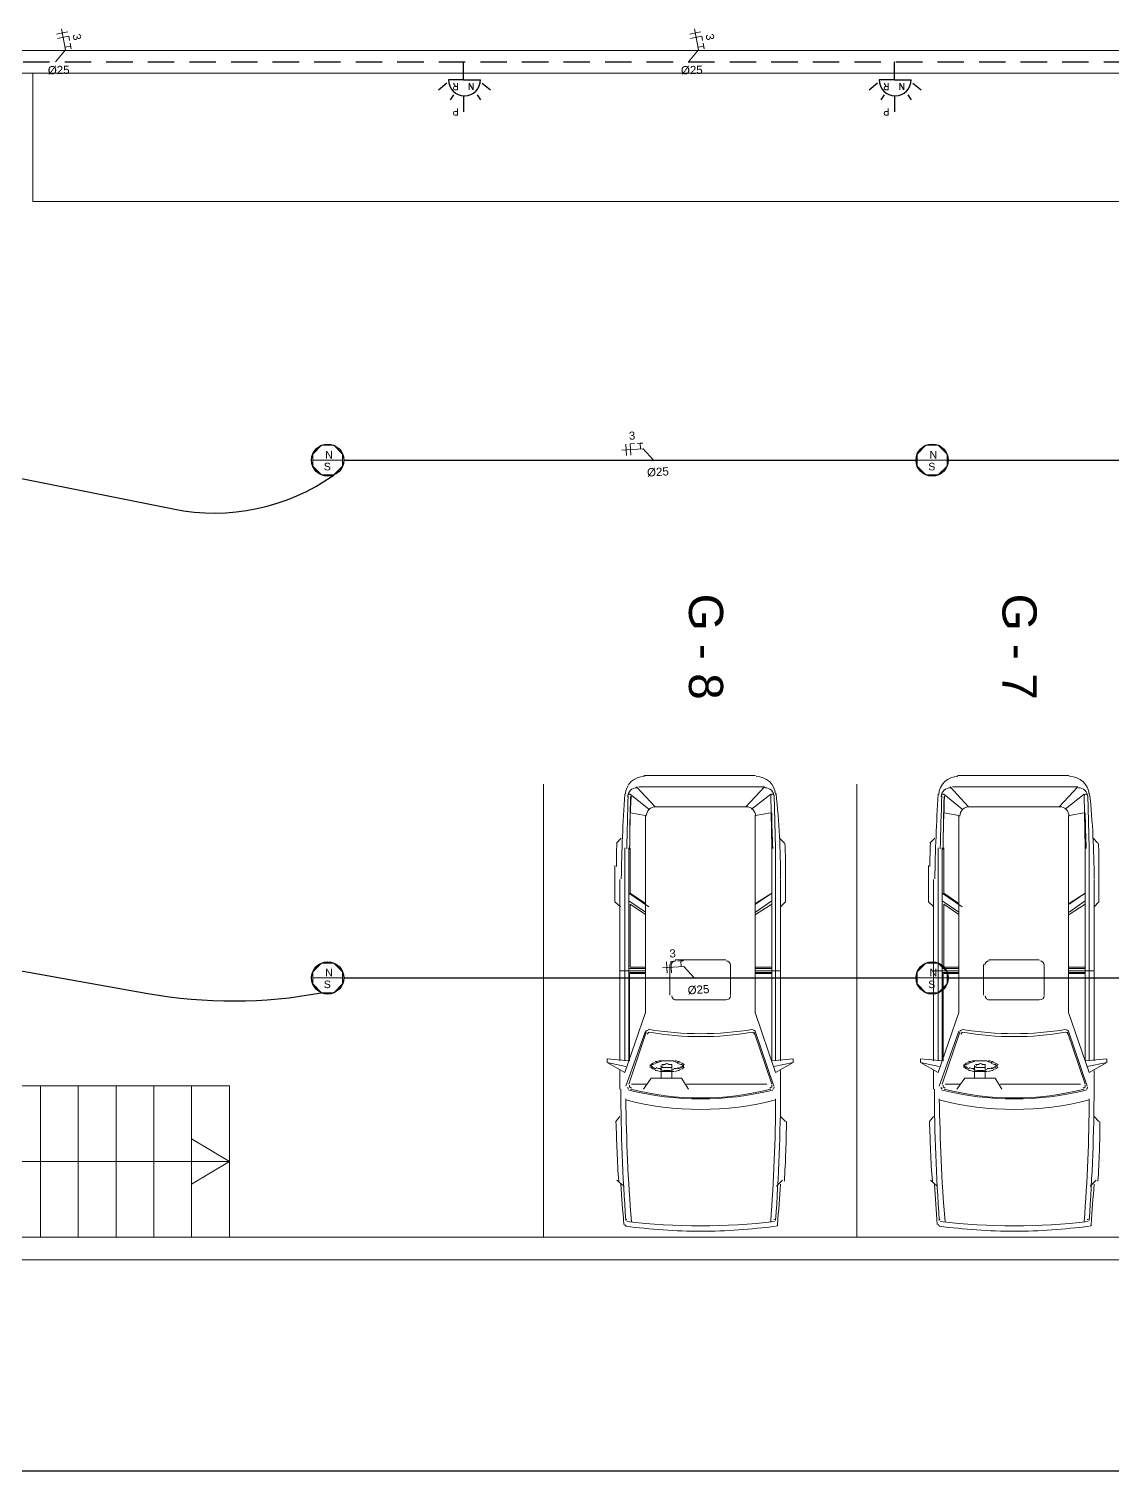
# Model space of a CAD drawing. Header units: millimetres. Extents: x 50 to 186, y -32 to 33.
# Drawn here: x 60.44 to 67.61, y -1.57 to 7.97 of the extents above; entities that cross this region are included whole.
import ezdxf

# ---------------------------------------------------------------- set-up
doc = ezdxf.new("R2010")
doc.units = ezdxf.units.MM
doc.linetypes.add('HIDDEN', pattern=[0.375, 0.25, -0.125])
doc.layers.get('0').update_dxf_attribs({"lineweight": 30})
for name, color, linetype in [('1 - Circuitos', 7, 'Continuous'), ('5 - Identificadores', 7, 'Continuous'), ('7 - Eletroduto', 6, 'Continuous'), ('8 - Pontos de luz', 5, 'Continuous'), ('Estacionamento', 30, 'Continuous')]:
    doc.layers.add(name, color=color, linetype=linetype)
for name, color, linetype, lineweight in [('11 - Quadro de cargas', 7, 'Continuous', 30), ('4 - Edificação', 7, 'Continuous', 20), ('6 - Legenda', 70, 'Continuous', 25)]:
    doc.layers.add(name, color=color, linetype=linetype, lineweight=lineweight)
doc.styles.add('Arial0', font='arial.ttf', dxfattribs={"height": 3.14658})
doc.styles.add('ROMANS', font='ROMANS.SHX')
doc.styles.get("Standard").update_dxf_attribs({"font": 'arial.ttf'})

# ---------------------------------------------------------------- blocks, each defined once
blk = doc.blocks.new('Sensor')
at = {"color": 5, "linetype": 'Continuous', "lineweight": 15, "true_color": 0x000005}
blk.add_lwpolyline([(63.6396, -14.1566), (63.5583, -14.1566), (63.5009, -14.215), (63.5009, -14.2947), (63.5583, -14.3531), (63.6396, -14.3531), (63.698, -14.2947), (63.698, -14.215)], close=True, dxfattribs=at)
blk.add_lwpolyline([(63.698, -14.2551), (63.5009, -14.2551), (63.5009, -14.2551)], dxfattribs=at)
at = {"layer": '8 - Pontos de luz'}
blk.add_circle((63.5995, -14.2551), 0.1064, dxfattribs=at)
at = {"layer": '5 - Identificadores'}
for tag, p in [('N', (63.5826, -14.2443)), ('S', (63.5739, -14.3226))]:
    blk.add_attdef(tag, p, '', height=0.05, dxfattribs=at)

msp = doc.modelspace()

# ---------------------------------------------------------------- linework, layer by layer
at = {"layer": '1 - Circuitos', "color": 5, "linetype": 'Continuous', "lineweight": 15, "true_color": 0x000005}
for points in [[(60.6203, 7.7494), (60.6857, 7.8278), (60.6585, 7.9667)], [(64.8096, 7.7494), (64.8751, 7.8278), (64.8479, 7.9667)], [(64.5781, 5.1137), (64.5091, 5.189), (64.3678, 5.1804)], [(64.8466, 1.6887), (64.7776, 1.764), (64.6363, 1.7554)]]:
    msp.add_lwpolyline(points, dxfattribs=at)
at = {"layer": '1 - Circuitos', "color": 7, "linetype": 'Continuous', "lineweight": 15, "true_color": 0x000007}
for points in [[(60.6273, 7.9316), (60.7015, 7.9461), (60.7015, 7.9461)], [(64.8166, 7.9316), (64.8908, 7.9461), (64.8908, 7.9461)], [(60.7123, 7.8906), (60.707, 7.9178), (60.6328, 7.9033)], [(60.7161, 7.8715), (60.7232, 7.8352), (60.7198, 7.8528), (60.6823, 7.8455)], [(64.9017, 7.8906), (64.8964, 7.9178), (64.8222, 7.9033)], [(64.9055, 7.8715), (64.9126, 7.8352), (64.9091, 7.8528), (64.8717, 7.8455)], [(64.3985, 5.1448), (64.3939, 5.2203), (64.3939, 5.2203)], [(64.4503, 5.2237), (64.4227, 5.222), (64.4273, 5.1465)], [(64.4698, 5.2248), (64.5068, 5.2271), (64.4888, 5.226), (64.4911, 5.1879)], [(64.667, 1.7198), (64.6624, 1.7953), (64.6624, 1.7953)], [(64.7189, 1.7987), (64.6912, 1.797), (64.6958, 1.7215)], [(64.7383, 1.7998), (64.7753, 1.8021), (64.7573, 1.801), (64.7596, 1.7629)]]:
    msp.add_lwpolyline(points, dxfattribs=at)
at = {"layer": '11 - Quadro de cargas'}
msp.add_line((101.7969, -1.5738), (49.6682, -1.5738), dxfattribs=at)
at = {"layer": '4 - Edificação'}
for p, q in [((55.6708, 7.6744), (60.4708, 7.6744)), ((60.4708, 6.8244), (60.4708, 7.6744)), ((60.4708, 6.8244), (80.4208, 6.8244)), ((61.7708, 0.9744), (55.0208, 0.9744)), ((60.5208, 0.9744), (60.5208, -0.0256)), ((60.7708, 0.9744), (60.7708, -0.0256)), ((61.0208, 0.9744), (61.0208, -0.0256)), ((61.2708, 0.9744), (61.2708, -0.0256)), ((61.5208, 0.9744), (61.5208, -0.0256)), ((61.7708, -0.0256), (61.7708, 0.9744)), ((61.7708, 0.4744), (61.5208, 0.6244)), ((61.7708, 0.4744), (55.0208, 0.4744)), ((61.7708, 0.4744), (61.5208, 0.3244)), ((55.0208, -0.0256), (80.4208, -0.0256)), ((55.6708, -0.1756), (80.4208, -0.1756))]:
    msp.add_line(p, q, dxfattribs=at)
at = {"layer": '4 - Edificação', "color": 252}
msp.add_line((80.4208, 7.6744), (60.4708, 7.6744), dxfattribs=at)
msp.add_lwpolyline([(53.5708, -0.1756), (80.5708, -0.1756), (80.5708, 7.8244), (53.5708, 7.8244)], close=True, dxfattribs=at)
at = {"layer": '6 - Legenda', "color": 0}
for p, q in [((63.3208, 7.6298), (63.3208, 7.6744)), ((66.1708, 7.6298), (66.1708, 7.6744)), ((63.2095, 7.6076), (63.1547, 7.5619)), ((63.3208, 7.6298), (63.2206, 7.6298)), ((63.3208, 7.6298), (63.4322, 7.6298)), ((63.4433, 7.6076), (63.499, 7.563)), ((66.0595, 7.6076), (66.0047, 7.5619)), ((66.1708, 7.6298), (66.0706, 7.6298)), ((66.1708, 7.6298), (66.2822, 7.6298)), ((66.2933, 7.6076), (66.349, 7.563)), ((63.254, 7.5296), (63.2317, 7.4962)), ((63.3208, 7.5185), (63.3208, 7.4182)), ((63.4099, 7.5296), (63.4322, 7.4962)), ((66.104, 7.5296), (66.0817, 7.4962)), ((66.1708, 7.5185), (66.1708, 7.4182)), ((66.2599, 7.5296), (66.2822, 7.4962))]:
    msp.add_line(p, q, dxfattribs=at)
for centre in [(63.3264, 7.6298), (66.1764, 7.6298)]:
    msp.add_arc(centre, 0.1058, 180, 0, dxfattribs=at)
at = {"layer": '7 - Eletroduto', "linetype": 'HIDDEN', "ltscale": 0.7}
for p, q in [((58.2062, 7.7494), (77.5708, 7.7494)), ((63.3208, 7.6744), (63.3208, 7.7494)), ((66.1708, 7.6744), (66.1708, 7.7494))]:
    msp.add_line(p, q, dxfattribs=at)
at = {"layer": '7 - Eletroduto'}
for points in [[(58.4209, 5.3872), (61.3978, 4.7906, 0.205791), (62.461, 5.0151, -1.813396)], [(58.5273, 2.0687), (61.2298, 1.5864, 0.090406), (62.3797, 1.5906, -1.615762)]]:
    msp.add_lwpolyline(points, format="xyb", dxfattribs=at)
for points in [[(62.5273, 5.1137), (66.3145, 5.1137)], [(66.5273, 5.1137), (70.3145, 5.1137)], [(62.5273, 1.6887), (66.3145, 1.6887)], [(66.5273, 1.6887), (70.3145, 1.6887)]]:
    msp.add_lwpolyline(points, dxfattribs=at)
at = {"layer": 'Estacionamento', "linetype": 'Continuous', "lineweight": 9}
for points in [[(65.9234, -0.0256), (63.8487, -0.0256), (63.8487, 2.9698)], [(67.9982, -0.0256), (65.9234, -0.0256), (65.9234, 2.9698)], [(64.523, 1.4591), (64.523, 2.7623), (64.523, 2.7623)], [(65.2491, 1.4591), (65.2491, 2.7623), (65.2491, 2.7623)], [(66.5977, 1.4591), (66.5977, 2.7623), (66.5977, 2.7623)], [(67.3239, 1.4591), (67.3239, 2.7623), (67.3239, 2.7623)], [(64.3868, 1.1414), (64.3868, 2.5484), (64.3868, 2.5484)], [(64.4127, 1.1414), (64.4127, 2.5484), (64.4127, 2.5484)], [(65.3593, 1.1414), (65.3593, 2.5484), (65.3593, 2.5484)], [(65.3853, 1.1414), (65.3853, 2.5484), (65.3853, 2.5484)], [(66.4616, 1.1414), (66.4616, 2.5484), (66.4616, 2.5484)], [(66.4875, 1.1414), (66.4875, 2.5484), (66.4875, 2.5484)], [(67.4341, 1.1414), (67.4341, 2.5484), (67.4341, 2.5484)], [(67.46, 1.1414), (67.46, 2.5484), (67.46, 2.5484)], [(64.3544, 1.1414), (64.3544, 2.3409), (64.3544, 2.3409)], [(65.4177, 1.1414), (65.4177, 2.3409), (65.4177, 2.3409)], [(66.4291, 1.1414), (66.4291, 2.3409), (66.4291, 2.3409)], [(67.4925, 1.1414), (67.4925, 2.3409), (67.4925, 2.3409)], [(64.4127, 1.1414), (64.4127, 2.1983), (64.4127, 2.1983)], [(66.4875, 1.1414), (66.4875, 2.1983), (66.4875, 2.1983)], [(64.4192, 1.1414), (64.4192, 1.7185), (64.4192, 1.7185)], [(64.685, 1.5758), (64.685, 1.7768), (64.685, 1.7768)], [(65.087, 1.5758), (65.087, 1.7768), (65.087, 1.7768)], [(65.3593, 1.1414), (65.3593, 1.7185), (65.3593, 1.7185)], [(66.494, 1.1414), (66.494, 1.7185), (66.494, 1.7185)], [(66.7598, 1.5758), (66.7598, 1.7768), (66.7598, 1.7768)], [(67.1618, 1.5758), (67.1618, 1.7768), (67.1618, 1.7768)], [(67.4341, 1.1414), (67.4341, 1.7185), (67.4341, 1.7185)], [(64.7175, 1.5434), (64.886, 1.5434), (64.886, 1.5434)], [(65.0546, 1.5434), (64.886, 1.5434), (64.886, 1.5434)], [(66.7922, 1.5434), (66.9608, 1.5434), (66.9608, 1.5434)], [(67.1294, 1.5434), (66.9608, 1.5434), (66.9608, 1.5434)], [(64.3868, 1.0636), (64.523, 1.4591), (64.523, 1.4591)], [(65.3853, 1.0636), (65.2491, 1.4591), (65.2491, 1.4591)], [(66.4616, 1.0636), (66.5977, 1.4591), (66.5977, 1.4591)], [(67.46, 1.0636), (67.3239, 1.4591), (67.3239, 1.4591)], [(64.3933, 0.9729), (64.523, 1.3359), (64.523, 1.3359)], [(65.3723, 0.9729), (65.2491, 1.3359), (65.2491, 1.3359)], [(66.468, 0.9729), (66.5977, 1.3359), (66.5977, 1.3359)], [(67.4471, 0.9729), (67.3239, 1.3359), (67.3239, 1.3359)], [(64.4127, 0.9858), (64.5294, 1.3295), (64.5294, 1.3295)], [(65.3593, 0.9858), (65.2426, 1.3295), (65.2426, 1.3295)], [(66.4875, 0.9858), (66.6042, 1.3295), (66.6042, 1.3295)], [(67.4341, 0.9858), (67.3174, 1.3295), (67.3174, 1.3295)], [(64.2701, 1.1285), (64.2701, 1.1544), (64.4192, 1.1414)], [(65.502, 1.1285), (65.502, 1.1544), (65.3593, 1.1414)], [(66.3449, 1.1285), (66.3449, 1.1544), (66.494, 1.1414)], [(67.5767, 1.1285), (67.5767, 1.1544), (67.4341, 1.1414)], [(64.3868, 1.0636), (64.2701, 1.1285), (64.3933, 1.1025)], [(64.3544, 0.9534), (64.3544, 1.0766), (64.3544, 1.0766)], [(64.6267, 1.0831), (64.6267, 1.109), (64.6267, 1.109)], [(64.6267, 1.0247), (64.6267, 1.0766), (64.6267, 1.0766)], [(64.6397, 1.109), (64.6397, 1.1155), (64.6397, 1.1155)], [(64.698, 1.109), (64.698, 1.1155), (64.698, 1.1155)], [(64.698, 1.0831), (64.698, 1.109), (64.698, 1.109)], [(64.698, 1.0247), (64.698, 1.0766), (64.698, 1.0766)], [(65.3853, 1.0636), (65.502, 1.1285), (65.3723, 1.1025)], [(65.4177, 0.9534), (65.4177, 1.0766), (65.4177, 1.0766)], [(66.4616, 1.0636), (66.3449, 1.1285), (66.468, 1.1025)], [(66.4291, 0.9534), (66.4291, 1.0766), (66.4291, 1.0766)], [(66.7015, 1.0831), (66.7015, 1.109), (66.7015, 1.109)], [(66.7015, 1.0247), (66.7015, 1.0766), (66.7015, 1.0766)], [(66.7144, 1.109), (66.7144, 1.1155), (66.7144, 1.1155)], [(66.7728, 1.109), (66.7728, 1.1155), (66.7728, 1.1155)], [(66.7728, 1.0831), (66.7728, 1.109), (66.7728, 1.109)], [(66.7728, 1.0247), (66.7728, 1.0766), (66.7728, 1.0766)], [(67.46, 1.0636), (67.5767, 1.1285), (67.4471, 1.1025)], [(67.4925, 0.9534), (67.4925, 1.0766), (67.4925, 1.0766)], [(64.4322, 0.9858), (64.5359, 0.9858), (64.5359, 0.9858)], [(64.51, 0.9534), (64.5619, 1.0247), (64.6591, 1.0247)], [(64.8082, 0.9534), (64.7628, 1.0247), (64.6591, 1.0247)], [(64.7953, 0.9858), (65.3269, 0.9858), (65.3269, 0.9858)], [(66.5069, 0.9858), (66.6107, 0.9858), (66.6107, 0.9858)], [(66.5848, 0.9534), (66.6366, 1.0247), (66.7339, 1.0247)], [(66.883, 0.9534), (66.8376, 1.0247), (66.7339, 1.0247)], [(66.87, 0.9858), (67.4017, 0.9858), (67.4017, 0.9858)], [(64.3544, 0.7719), (64.3284, 0.7395), (64.3284, 0.7395)], [(65.4501, 0.7395), (65.4177, 0.7719), (65.4177, 0.7719)], [(66.4291, 0.7719), (66.4032, 0.7395), (66.4032, 0.7395)], [(67.5249, 0.7395), (67.4925, 0.7719), (67.4925, 0.7719)], [(64.3803, 0.3115), (64.3349, 0.3504), (64.3349, 0.3504)], [(65.4307, 0.3504), (65.3918, 0.3115), (65.3918, 0.3115)], [(66.4551, 0.3115), (66.4097, 0.3504), (66.4097, 0.3504)], [(67.5054, 0.3504), (67.4665, 0.3115), (67.4665, 0.3115)], [(64.3933, 0.0911), (64.3998, 0.0911), (64.3998, 0.0911)], [(65.3723, 0.0911), (65.3788, 0.0911), (65.3788, 0.0911)], [(66.468, 0.0911), (66.4745, 0.0911), (66.4745, 0.0911)], [(67.4471, 0.0911), (67.4536, 0.0911), (67.4536, 0.0911)]]:
    msp.add_lwpolyline(points, dxfattribs=at)
at = {"layer": 'Estacionamento', "linetype": 'Continuous', "lineweight": 20}
for points in [[(65.2524, 3.0282), (64.5132, 3.0282), (64.5132, 3.0282)], [(67.3271, 3.0282), (66.588, 3.0282), (66.588, 3.0282)], [(64.5456, 2.8045), (64.4225, 2.905), (64.4225, 2.905)], [(64.5878, 2.8207), (64.4646, 2.9536), (64.4646, 2.9536)], [(65.3107, 2.9536), (64.4808, 2.9536), (64.4808, 2.9536)], [(65.1875, 2.8207), (65.3107, 2.9536), (65.3107, 2.9536)], [(65.2264, 2.8045), (65.3529, 2.905), (65.3529, 2.905)], [(65.3593, 2.5484), (65.3529, 2.8953), (65.3529, 2.8953)], [(65.3853, 2.5484), (65.3756, 2.8953), (65.3756, 2.8953)], [(66.6204, 2.8045), (66.4972, 2.905), (66.4972, 2.905)], [(66.6626, 2.8207), (66.5394, 2.9536), (66.5394, 2.9536)], [(67.3855, 2.9536), (66.5556, 2.9536), (66.5556, 2.9536)], [(67.2623, 2.8207), (67.3855, 2.9536), (67.3855, 2.9536)], [(67.3012, 2.8045), (67.4276, 2.905), (67.4276, 2.905)], [(67.4341, 2.5484), (67.4276, 2.8953), (67.4276, 2.8953)], [(67.46, 2.5484), (67.4503, 2.8953), (67.4503, 2.8953)], [(64.523, 2.7623), (64.4225, 2.7818), (64.4225, 2.7818)], [(65.1875, 2.8207), (64.5878, 2.8207), (64.5878, 2.8207)], [(65.2524, 2.7623), (65.3529, 2.7818), (65.3529, 2.7818)], [(66.5977, 2.7623), (66.4972, 2.7818), (66.4972, 2.7818)], [(67.2623, 2.8207), (66.6626, 2.8207), (66.6626, 2.8207)], [(67.3271, 2.7623), (67.4276, 2.7818), (67.4276, 2.7818)], [(64.3641, 2.6132), (64.3317, 2.5808), (64.3317, 2.5808)], [(65.4436, 2.5808), (65.4112, 2.6132), (65.4112, 2.6132)], [(66.4389, 2.6132), (66.4065, 2.5808), (66.4065, 2.5808)], [(67.5184, 2.5808), (67.486, 2.6132), (67.486, 2.6132)], [(64.4225, 2.2501), (64.4225, 2.5484), (64.4225, 2.5484)], [(65.3593, 2.2501), (65.3593, 2.5484), (65.3593, 2.5484)], [(66.4972, 2.2501), (66.4972, 2.5484), (66.4972, 2.5484)], [(67.4341, 2.2501), (67.4341, 2.5484), (67.4341, 2.5484)], [(64.3576, 2.1594), (64.322, 2.1918), (64.322, 2.4317)], [(65.4501, 2.4317), (65.4501, 2.1918), (65.4177, 2.1594)], [(66.4324, 2.1594), (66.3967, 2.1918), (66.3967, 2.4317)], [(67.5249, 2.4317), (67.5249, 2.1918), (67.4925, 2.1594)], [(64.5456, 2.1594), (64.4127, 2.2501), (64.4127, 2.2501)], [(64.523, 2.1237), (64.4127, 2.1983), (64.4127, 2.1983)], [(64.523, 2.1821), (64.4225, 2.2501), (64.4225, 2.2501)], [(65.2524, 2.1821), (65.3593, 2.2501), (65.3593, 2.2501)], [(65.2524, 2.1756), (65.3593, 2.2501), (65.3593, 2.2501)], [(65.2524, 2.1237), (65.3593, 2.1983), (65.3593, 2.1983)], [(66.6204, 2.1594), (66.4875, 2.2501), (66.4875, 2.2501)], [(66.5977, 2.1237), (66.4875, 2.1983), (66.4875, 2.1983)], [(66.5977, 2.1821), (66.4972, 2.2501), (66.4972, 2.2501)], [(67.3271, 2.1821), (67.4341, 2.2501), (67.4341, 2.2501)], [(67.3271, 2.1756), (67.4341, 2.2501), (67.4341, 2.2501)], [(67.3271, 2.1237), (67.4341, 2.1983), (67.4341, 2.1983)], [(64.523, 2.1075), (64.4225, 2.1756), (64.4225, 2.1756)], [(64.4225, 1.7606), (64.4225, 2.1756), (64.4225, 2.1756)], [(65.2524, 2.1075), (65.3593, 2.1756), (65.3593, 2.1756)], [(65.3593, 1.7606), (65.3593, 2.1756), (65.3593, 2.1756)], [(66.5977, 2.1075), (66.4972, 2.1756), (66.4972, 2.1756)], [(66.4972, 1.7606), (66.4972, 2.1756), (66.4972, 2.1756)], [(67.3271, 2.1075), (67.4341, 2.1756), (67.4341, 2.1756)], [(67.4341, 1.7606), (67.4341, 2.1756), (67.4341, 2.1756)], [(64.523, 1.7347), (64.3576, 1.7347), (64.3576, 1.7347)], [(64.523, 1.7509), (64.4127, 1.7509), (64.4127, 1.7509)], [(64.523, 1.725), (64.4127, 1.725), (64.4127, 1.725)], [(64.523, 1.7606), (64.4225, 1.7606), (64.4225, 1.7606)], [(64.523, 1.7185), (64.4225, 1.7185), (64.4225, 1.7185)], [(64.7207, 1.8093), (64.886, 1.8093), (64.886, 1.8093)], [(65.0546, 1.8093), (64.886, 1.8093), (64.886, 1.8093)], [(65.2524, 1.7606), (65.3593, 1.7606), (65.3593, 1.7606)], [(65.2524, 1.7509), (65.3593, 1.7509), (65.3593, 1.7509)], [(65.2524, 1.7347), (65.4177, 1.7347), (65.4177, 1.7347)], [(65.2524, 1.725), (65.3593, 1.725), (65.3593, 1.725)], [(65.2524, 1.7185), (65.3593, 1.7185), (65.3593, 1.7185)], [(66.5977, 1.7347), (66.4324, 1.7347), (66.4324, 1.7347)], [(66.5977, 1.7509), (66.4875, 1.7509), (66.4875, 1.7509)], [(66.5977, 1.725), (66.4875, 1.725), (66.4875, 1.725)], [(66.5977, 1.7606), (66.4972, 1.7606), (66.4972, 1.7606)], [(66.5977, 1.7185), (66.4972, 1.7185), (66.4972, 1.7185)], [(66.7955, 1.8093), (66.9608, 1.8093), (66.9608, 1.8093)], [(67.1294, 1.8093), (66.9608, 1.8093), (66.9608, 1.8093)], [(67.3271, 1.7606), (67.4341, 1.7606), (67.4341, 1.7606)], [(67.3271, 1.7509), (67.4341, 1.7509), (67.4341, 1.7509)], [(67.3271, 1.7347), (67.4925, 1.7347), (67.4925, 1.7347)], [(67.3271, 1.725), (67.4341, 1.725), (67.4341, 1.725)], [(67.3271, 1.7185), (67.4341, 1.7185), (67.4341, 1.7185)]]:
    msp.add_lwpolyline(points, dxfattribs=at)
for points in [[(64.5165, 3.0217), (64.4516, 3.0217), (64.3933, 2.9698), (64.39, 2.9017)], [(65.3853, 2.905), (65.3788, 2.9698), (65.3237, 3.0217), (65.2556, 3.0217)], [(66.5912, 3.0217), (66.5264, 3.0217), (66.468, 2.9698), (66.4648, 2.9017)], [(67.46, 2.905), (67.4536, 2.9698), (67.3984, 3.0217), (67.3304, 3.0217)], [(64.3868, 2.905), (64.3738, 2.717), (64.3673, 2.5289), (64.3641, 2.3442)], [(64.4095, 2.892), (64.4062, 2.7753), (64.403, 2.6586), (64.3998, 2.5419)], [(64.4678, 2.9471), (64.4354, 2.9471), (64.4062, 2.9212), (64.4062, 2.8855)], [(64.4289, 2.892), (64.4225, 2.7753), (64.4192, 2.6586), (64.4192, 2.5387)], [(64.4257, 2.8888), (64.4225, 2.7753), (64.4192, 2.6618), (64.4192, 2.5451)], [(65.3756, 2.8855), (65.3756, 2.9212), (65.3464, 2.9471), (65.314, 2.9471)], [(65.4177, 2.3442), (65.4177, 2.5322), (65.408, 2.7202), (65.3885, 2.9082)], [(66.4616, 2.905), (66.4486, 2.717), (66.4421, 2.5289), (66.4389, 2.3442)], [(66.4843, 2.892), (66.481, 2.7753), (66.4778, 2.6586), (66.4745, 2.5419)], [(66.5426, 2.9471), (66.5102, 2.9471), (66.481, 2.9212), (66.481, 2.8855)], [(66.5037, 2.892), (66.4972, 2.7753), (66.494, 2.6586), (66.494, 2.5387)], [(66.5005, 2.8888), (66.4972, 2.7753), (66.494, 2.6618), (66.494, 2.5451)], [(67.4503, 2.8855), (67.4503, 2.9212), (67.4211, 2.9471), (67.3887, 2.9471)], [(67.4925, 2.3442), (67.4925, 2.5322), (67.4827, 2.7202), (67.4633, 2.9082)], [(64.591, 2.8207), (64.5586, 2.8207), (64.5294, 2.7948), (64.5294, 2.7591)], [(64.591, 2.8207), (64.5586, 2.8207), (64.5294, 2.7948), (64.5294, 2.7591)], [(65.2524, 2.7591), (65.2524, 2.7948), (65.2232, 2.8207), (65.1908, 2.8207)], [(65.3658, 2.5451), (65.3626, 2.6229), (65.3593, 2.7008), (65.3593, 2.7818)], [(66.6658, 2.8207), (66.6334, 2.8207), (66.6042, 2.7948), (66.6042, 2.7591)], [(66.6658, 2.8207), (66.6334, 2.8207), (66.6042, 2.7948), (66.6042, 2.7591)], [(67.3271, 2.7591), (67.3271, 2.7948), (67.298, 2.8207), (67.2655, 2.8207)], [(67.4406, 2.5451), (67.4373, 2.6229), (67.4341, 2.7008), (67.4341, 2.7818)], [(64.3349, 2.5776), (64.3317, 2.5289), (64.3317, 2.4771), (64.3317, 2.4252)], [(65.4501, 2.4252), (65.4501, 2.4771), (65.4501, 2.5289), (65.4469, 2.5776)], [(66.4097, 2.5776), (66.4065, 2.5289), (66.4065, 2.4771), (66.4065, 2.4252)], [(67.5249, 2.4252), (67.5249, 2.4771), (67.5249, 2.5289), (67.5216, 2.5776)], [(64.7239, 1.8028), (64.7077, 1.8028), (64.6948, 1.7866), (64.6948, 1.7736)], [(65.087, 1.7736), (65.087, 1.7866), (65.0741, 1.8028), (65.0579, 1.8028)], [(66.7987, 1.8028), (66.7825, 1.8028), (66.7695, 1.7866), (66.7695, 1.7736)], [(67.1618, 1.7736), (67.1618, 1.7866), (67.1488, 1.8028), (67.1326, 1.8028)]]:
    msp.add_open_spline(points, degree=3, dxfattribs=at)
for points in [[(64.4289, 2.8985), (64.4257, 2.905), (64.4192, 2.905), (64.416, 2.905), (64.416, 2.905), (64.4095, 2.9017), (64.4062, 2.8985), (64.4062, 2.892)], [(65.3756, 2.892), (65.3756, 2.8985), (65.3723, 2.9017), (65.3658, 2.905), (65.3658, 2.905), (65.3626, 2.905), (65.3561, 2.905), (65.3529, 2.8985)], [(66.5037, 2.8985), (66.5005, 2.905), (66.494, 2.905), (66.4907, 2.905), (66.4907, 2.905), (66.4843, 2.9017), (66.481, 2.8985), (66.481, 2.892)], [(67.4503, 2.892), (67.4503, 2.8985), (67.4471, 2.9017), (67.4406, 2.905), (67.4406, 2.905), (67.4373, 2.905), (67.4309, 2.905), (67.4276, 2.8985)]]:
    msp.add_open_spline(points, degree=3, knots=[0, 0, 0, 0, 0.125, 0.125, 0.125, 0.125001, 1, 1, 1, 1], dxfattribs=at)
at = {"layer": 'Estacionamento', "linetype": 'Continuous', "lineweight": 9}
for points in [[(64.698, 1.5694), (64.698, 1.5564), (64.711, 1.5434), (64.7239, 1.5434)], [(65.0546, 1.5434), (65.0741, 1.5434), (65.087, 1.5564), (65.087, 1.5694)], [(66.7728, 1.5694), (66.7728, 1.5564), (66.7857, 1.5434), (66.7987, 1.5434)], [(67.1294, 1.5434), (67.1488, 1.5434), (67.1618, 1.5564), (67.1618, 1.5694)], [(64.5424, 1.3424), (64.5359, 1.3424), (64.5294, 1.3424), (64.5294, 1.3359)], [(64.5424, 1.3489), (64.7693, 1.31), (65.0092, 1.31), (65.2362, 1.3489)], [(65.2491, 1.3359), (65.2491, 1.3424), (65.2426, 1.3424), (65.2362, 1.3424)], [(66.6172, 1.3424), (66.6107, 1.3424), (66.6042, 1.3424), (66.6042, 1.3359)], [(66.6172, 1.3489), (66.8441, 1.31), (67.084, 1.31), (67.3109, 1.3489)], [(67.3239, 1.3359), (67.3239, 1.3424), (67.3174, 1.3424), (67.3109, 1.3424)], [(64.5489, 1.3295), (64.5424, 1.3295), (64.5424, 1.323), (64.5359, 1.3165)], [(64.5489, 1.3295), (64.7758, 1.2906), (65.0027, 1.2906), (65.2297, 1.3295)], [(65.2426, 1.3165), (65.2426, 1.323), (65.2362, 1.3295), (65.2297, 1.3295)], [(66.6237, 1.3295), (66.6172, 1.3295), (66.6172, 1.323), (66.6107, 1.3165)], [(66.6237, 1.3295), (66.8506, 1.2906), (67.0775, 1.2906), (67.3044, 1.3295)], [(67.3174, 1.3165), (67.3174, 1.323), (67.3109, 1.3295), (67.3044, 1.3295)], [(64.5554, 1.1155), (64.5554, 1.1155), (64.5554, 1.109), (64.5554, 1.109)], [(64.5554, 1.109), (64.5554, 1.1025), (64.5554, 1.1025), (64.5554, 1.0961)], [(64.5878, 1.1285), (64.5748, 1.1285), (64.5683, 1.122), (64.5619, 1.1155)], [(64.5683, 1.1155), (64.5619, 1.1155), (64.5619, 1.109), (64.5619, 1.109)], [(64.5619, 1.109), (64.5619, 1.1025), (64.5619, 1.0961), (64.5683, 1.0961)], [(64.5619, 1.0961), (64.5683, 1.0896), (64.5748, 1.0831), (64.5878, 1.0831)], [(64.5943, 1.122), (64.5813, 1.122), (64.5748, 1.1155), (64.5683, 1.1155)], [(64.5683, 1.1025), (64.5748, 1.0961), (64.5813, 1.0896), (64.5943, 1.0896)], [(64.6202, 1.1414), (64.6137, 1.1414), (64.6008, 1.135), (64.5878, 1.135)], [(64.5878, 1.0766), (64.6008, 1.0766), (64.6137, 1.0701), (64.6202, 1.0701)], [(64.6267, 1.135), (64.6137, 1.135), (64.6072, 1.1285), (64.5943, 1.1285)], [(64.5943, 1.0961), (64.6072, 1.0896), (64.6137, 1.0896), (64.6267, 1.0896)], [(64.6656, 1.1414), (64.6526, 1.1414), (64.6332, 1.1414), (64.6202, 1.1414)], [(64.6656, 1.1414), (64.6526, 1.1414), (64.6397, 1.1414), (64.6202, 1.1414)], [(64.6202, 1.0831), (64.6397, 1.0766), (64.6526, 1.0766), (64.6656, 1.0766)], [(64.6202, 1.0701), (64.6332, 1.0701), (64.6526, 1.0701), (64.6656, 1.0701)], [(64.6397, 1.1155), (64.6397, 1.1155), (64.6332, 1.1155), (64.6332, 1.1155)], [(64.6332, 1.1025), (64.6332, 1.0961), (64.6397, 1.0961), (64.6397, 1.0961)], [(64.6526, 1.1155), (64.6461, 1.1155), (64.6461, 1.1155), (64.6397, 1.1155)], [(64.6397, 1.0961), (64.6461, 1.0961), (64.6461, 1.0961), (64.6526, 1.0961)], [(64.6656, 1.122), (64.6591, 1.122), (64.6591, 1.122), (64.6526, 1.1155)], [(64.6526, 1.0961), (64.6591, 1.0961), (64.6591, 1.0961), (64.6656, 1.0961)], [(64.711, 1.1414), (64.698, 1.1414), (64.6786, 1.1414), (64.6656, 1.1414)], [(64.711, 1.1414), (64.6915, 1.1414), (64.6786, 1.1414), (64.6656, 1.1414)], [(64.6786, 1.1155), (64.6721, 1.122), (64.6721, 1.122), (64.6656, 1.122)], [(64.6656, 1.0961), (64.6721, 1.0961), (64.6721, 1.0961), (64.6786, 1.0961)], [(64.6656, 1.0766), (64.6786, 1.0766), (64.6915, 1.0766), (64.711, 1.0831)], [(64.6656, 1.0701), (64.6786, 1.0701), (64.698, 1.0701), (64.711, 1.0701)], [(64.6915, 1.1155), (64.6915, 1.1155), (64.685, 1.1155), (64.6786, 1.1155)], [(64.6786, 1.0961), (64.685, 1.0961), (64.6915, 1.0961), (64.6915, 1.0961)], [(64.698, 1.1155), (64.698, 1.1155), (64.698, 1.1155), (64.6915, 1.1155)], [(64.6915, 1.0961), (64.698, 1.0961), (64.698, 1.0961), (64.698, 1.1025)], [(64.7434, 1.1285), (64.7304, 1.1285), (64.7239, 1.135), (64.711, 1.135)], [(64.711, 1.0896), (64.7239, 1.0896), (64.7304, 1.0896), (64.7434, 1.0961)], [(64.7499, 1.135), (64.7369, 1.135), (64.7304, 1.1414), (64.7175, 1.1414)], [(64.7175, 1.0701), (64.7304, 1.0701), (64.7369, 1.0766), (64.7499, 1.0766)], [(64.7628, 1.1155), (64.7564, 1.1155), (64.7499, 1.122), (64.7369, 1.122)], [(64.7369, 1.0896), (64.7499, 1.0896), (64.7564, 1.0961), (64.7628, 1.1025)], [(64.7823, 1.1155), (64.7693, 1.122), (64.7628, 1.1285), (64.7499, 1.1285)], [(64.7499, 1.0831), (64.7628, 1.0831), (64.7693, 1.0896), (64.7823, 1.0961)], [(64.7693, 1.109), (64.7693, 1.109), (64.7693, 1.1155), (64.7628, 1.1155)], [(64.7628, 1.0961), (64.7693, 1.0961), (64.7693, 1.1025), (64.7693, 1.109)], [(64.7758, 1.109), (64.7758, 1.109), (64.7758, 1.1155), (64.7758, 1.1155)], [(64.7758, 1.0961), (64.7758, 1.1025), (64.7758, 1.1025), (64.7758, 1.109)], [(66.6301, 1.1155), (66.6301, 1.1155), (66.6301, 1.109), (66.6301, 1.109)], [(66.6301, 1.109), (66.6301, 1.1025), (66.6301, 1.1025), (66.6301, 1.0961)], [(66.6626, 1.1285), (66.6496, 1.1285), (66.6431, 1.122), (66.6366, 1.1155)], [(66.6431, 1.1155), (66.6366, 1.1155), (66.6366, 1.109), (66.6366, 1.109)], [(66.6366, 1.109), (66.6366, 1.1025), (66.6366, 1.0961), (66.6431, 1.0961)], [(66.6366, 1.0961), (66.6431, 1.0896), (66.6496, 1.0831), (66.6626, 1.0831)], [(66.669, 1.122), (66.6561, 1.122), (66.6496, 1.1155), (66.6431, 1.1155)], [(66.6431, 1.1025), (66.6496, 1.0961), (66.6561, 1.0896), (66.669, 1.0896)], [(66.695, 1.1414), (66.6885, 1.1414), (66.6755, 1.135), (66.6626, 1.135)], [(66.6626, 1.0766), (66.6755, 1.0766), (66.6885, 1.0701), (66.695, 1.0701)], [(66.7015, 1.135), (66.6885, 1.135), (66.682, 1.1285), (66.669, 1.1285)], [(66.669, 1.0961), (66.682, 1.0896), (66.6885, 1.0896), (66.7015, 1.0896)], [(66.7404, 1.1414), (66.7274, 1.1414), (66.7079, 1.1414), (66.695, 1.1414)], [(66.7404, 1.1414), (66.7274, 1.1414), (66.7144, 1.1414), (66.695, 1.1414)], [(66.695, 1.0831), (66.7144, 1.0766), (66.7274, 1.0766), (66.7404, 1.0766)], [(66.695, 1.0701), (66.7079, 1.0701), (66.7274, 1.0701), (66.7404, 1.0701)], [(66.7144, 1.1155), (66.7144, 1.1155), (66.7079, 1.1155), (66.7079, 1.1155)], [(66.7079, 1.1025), (66.7079, 1.0961), (66.7144, 1.0961), (66.7144, 1.0961)], [(66.7274, 1.1155), (66.7209, 1.1155), (66.7209, 1.1155), (66.7144, 1.1155)], [(66.7144, 1.0961), (66.7209, 1.0961), (66.7209, 1.0961), (66.7274, 1.0961)], [(66.7404, 1.122), (66.7339, 1.122), (66.7339, 1.122), (66.7274, 1.1155)], [(66.7274, 1.0961), (66.7339, 1.0961), (66.7339, 1.0961), (66.7404, 1.0961)], [(66.7857, 1.1414), (66.7728, 1.1414), (66.7533, 1.1414), (66.7404, 1.1414)], [(66.7857, 1.1414), (66.7663, 1.1414), (66.7533, 1.1414), (66.7404, 1.1414)], [(66.7533, 1.1155), (66.7468, 1.122), (66.7468, 1.122), (66.7404, 1.122)], [(66.7404, 1.0961), (66.7468, 1.0961), (66.7468, 1.0961), (66.7533, 1.0961)], [(66.7404, 1.0766), (66.7533, 1.0766), (66.7663, 1.0766), (66.7857, 1.0831)], [(66.7404, 1.0701), (66.7533, 1.0701), (66.7728, 1.0701), (66.7857, 1.0701)], [(66.7663, 1.1155), (66.7663, 1.1155), (66.7598, 1.1155), (66.7533, 1.1155)], [(66.7533, 1.0961), (66.7598, 1.0961), (66.7663, 1.0961), (66.7663, 1.0961)], [(66.7728, 1.1155), (66.7728, 1.1155), (66.7728, 1.1155), (66.7663, 1.1155)], [(66.7663, 1.0961), (66.7728, 1.0961), (66.7728, 1.0961), (66.7728, 1.1025)], [(66.8182, 1.1285), (66.8052, 1.1285), (66.7987, 1.135), (66.7857, 1.135)], [(66.7857, 1.0896), (66.7987, 1.0896), (66.8052, 1.0896), (66.8182, 1.0961)], [(66.8246, 1.135), (66.8117, 1.135), (66.8052, 1.1414), (66.7922, 1.1414)], [(66.7922, 1.0701), (66.8052, 1.0701), (66.8117, 1.0766), (66.8246, 1.0766)], [(66.8376, 1.1155), (66.8311, 1.1155), (66.8246, 1.122), (66.8117, 1.122)], [(66.8117, 1.0896), (66.8246, 1.0896), (66.8311, 1.0961), (66.8376, 1.1025)], [(66.8571, 1.1155), (66.8441, 1.122), (66.8376, 1.1285), (66.8246, 1.1285)], [(66.8246, 1.0831), (66.8376, 1.0831), (66.8441, 1.0896), (66.8571, 1.0961)], [(66.8441, 1.109), (66.8441, 1.109), (66.8441, 1.1155), (66.8376, 1.1155)], [(66.8376, 1.0961), (66.8441, 1.0961), (66.8441, 1.1025), (66.8441, 1.109)], [(66.8506, 1.109), (66.8506, 1.109), (66.8506, 1.1155), (66.8506, 1.1155)], [(66.8506, 1.0961), (66.8506, 1.1025), (66.8506, 1.1025), (66.8506, 1.109)], [(64.3609, 0.9534), (64.3609, 0.6616), (64.3738, 0.3764), (64.3933, 0.0846)], [(64.3933, 0.8886), (64.3998, 0.6163), (64.4062, 0.3504), (64.4322, 0.0781)], [(64.3933, 0.8821), (64.7175, 0.7978), (65.0611, 0.7978), (65.3853, 0.8821)], [(64.4127, 0.9469), (64.7239, 0.8691), (65.0546, 0.8691), (65.3658, 0.9469)], [(64.4257, 0.9534), (64.7304, 0.8756), (65.0481, 0.8756), (65.3529, 0.9534)], [(65.3529, 0.0781), (65.3723, 0.3504), (65.3853, 0.6163), (65.3853, 0.8886)], [(65.3853, 0.0846), (65.4047, 0.3764), (65.4177, 0.6616), (65.4177, 0.9534)], [(66.4356, 0.9534), (66.4356, 0.6616), (66.4486, 0.3764), (66.468, 0.0846)], [(66.468, 0.8886), (66.4745, 0.6163), (66.481, 0.3504), (66.5069, 0.0781)], [(66.468, 0.8821), (66.7922, 0.7978), (67.1359, 0.7978), (67.46, 0.8821)], [(66.4875, 0.9469), (66.7987, 0.8691), (67.1294, 0.8691), (67.4406, 0.9469)], [(66.5005, 0.9534), (66.8052, 0.8756), (67.1229, 0.8756), (67.4276, 0.9534)], [(67.4276, 0.0781), (67.4471, 0.3504), (67.46, 0.6163), (67.46, 0.8886)], [(67.46, 0.0846), (67.4795, 0.3764), (67.4925, 0.6616), (67.4925, 0.9534)], [(64.3284, 0.7395), (64.3349, 0.6098), (64.3349, 0.4736), (64.3479, 0.344)], [(65.4436, 0.344), (65.4501, 0.4736), (65.4566, 0.6098), (65.4566, 0.7395)], [(66.4032, 0.7395), (66.4097, 0.6098), (66.4097, 0.4736), (66.4227, 0.344)], [(67.5184, 0.344), (67.5249, 0.4736), (67.5314, 0.6098), (67.5314, 0.7395)], [(64.3609, 0.3245), (64.3673, 0.2337), (64.3738, 0.1494), (64.3803, 0.0587)], [(65.3982, 0.0587), (65.4047, 0.1494), (65.4112, 0.2337), (65.4177, 0.3245)], [(66.4356, 0.3245), (66.4421, 0.2337), (66.4486, 0.1494), (66.4551, 0.0587)], [(67.473, 0.0587), (67.4795, 0.1494), (67.486, 0.2337), (67.4925, 0.3245)], [(64.3868, 0.0587), (64.3868, 0.0522), (64.3933, 0.0522), (64.3998, 0.0457)], [(64.3933, 0.0457), (64.5554, 0.0263), (64.7239, 0.0133), (64.8925, 0.0133)], [(64.3998, 0.0781), (64.7239, 0.0392), (65.0546, 0.0392), (65.3788, 0.0781)], [(64.8925, 0.0133), (65.0546, 0.0133), (65.2232, 0.0263), (65.3853, 0.0457)], [(65.3918, 0.0457), (65.3982, 0.0522), (65.3982, 0.0522), (65.3982, 0.0587)], [(66.4616, 0.0587), (66.4616, 0.0522), (66.468, 0.0522), (66.4745, 0.0457)], [(66.468, 0.0457), (66.6301, 0.0263), (66.7987, 0.0133), (66.9673, 0.0133)], [(66.4745, 0.0781), (66.7987, 0.0392), (67.1294, 0.0392), (67.4536, 0.0781)], [(66.9673, 0.0133), (67.1294, 0.0133), (67.298, 0.0263), (67.46, 0.0457)], [(67.4665, 0.0457), (67.473, 0.0522), (67.473, 0.0522), (67.473, 0.0587)]]:
    msp.add_open_spline(points, degree=3, dxfattribs=at)
for points in [[(64.4062, 0.9664), (64.4062, 0.9664), (64.4062, 0.9599), (64.4062, 0.9599), (64.4062, 0.9599), (64.4062, 0.9534), (64.4127, 0.9534), (64.4127, 0.9534)], [(64.4192, 0.9793), (64.4192, 0.9729), (64.4192, 0.9729), (64.4192, 0.9664), (64.4192, 0.9664), (64.4257, 0.9664), (64.4257, 0.9599), (64.4322, 0.9599)], [(65.3464, 0.9599), (65.3529, 0.9599), (65.3529, 0.9664), (65.3593, 0.9664), (65.3593, 0.9664), (65.3593, 0.9729), (65.3593, 0.9729), (65.3593, 0.9793)], [(65.3658, 0.9534), (65.3723, 0.9534), (65.3723, 0.9534), (65.3723, 0.9599), (65.3723, 0.9599), (65.3723, 0.9599), (65.3788, 0.9664), (65.3723, 0.9664)], [(66.481, 0.9664), (66.481, 0.9664), (66.481, 0.9599), (66.481, 0.9599), (66.481, 0.9599), (66.481, 0.9534), (66.4875, 0.9534), (66.4875, 0.9534)], [(66.494, 0.9793), (66.494, 0.9729), (66.494, 0.9729), (66.494, 0.9664), (66.494, 0.9664), (66.5005, 0.9664), (66.5005, 0.9599), (66.5069, 0.9599)], [(67.4211, 0.9599), (67.4276, 0.9599), (67.4276, 0.9664), (67.4341, 0.9664), (67.4341, 0.9664), (67.4341, 0.9729), (67.4341, 0.9729), (67.4341, 0.9793)], [(67.4406, 0.9534), (67.4471, 0.9534), (67.4471, 0.9534), (67.4471, 0.9599), (67.4471, 0.9599), (67.4471, 0.9599), (67.4536, 0.9664), (67.4471, 0.9664)]]:
    msp.add_open_spline(points, degree=3, knots=[0, 0, 0, 0, 0.125, 0.125, 0.125, 0.125001, 1, 1, 1, 1], dxfattribs=at)

# ---------------------------------------------------------------- block references
at = {"layer": '5 - Identificadores'}
for p in [(-1.1786, 19.3688), (2.8214, 19.3688), (-1.1786, 15.9438), (2.8214, 15.9438)]:
    msp.add_blockref('Sensor', p, dxfattribs=at).add_auto_attribs({'S': 'S', 'N': 'N'})

# ---------------------------------------------------------------- texts
at = {"layer": '1 - Circuitos', "color": 7, "true_color": 0x000007, "style": 'Arial0'}
for rotation, p in [(281.09298, (60.732, 7.9281)), (281.09298, (64.9213, 7.9281)), (3.46493, (64.4159, 5.2481)), (3.46493, (64.6844, 1.8231))]:
    msp.add_text('3', height=0.0534, rotation=rotation, dxfattribs=at).set_placement(p)
at = {"layer": '1 - Circuitos', "color": 1, "true_color": 0x000001, "style": 'Arial0'}
for rotation, p in [(1.41318, (60.5699, 7.6652)), (1.41318, (64.7593, 7.6652)), (3.46493, (64.536, 5.0049)), (3.46493, (64.8045, 1.5799))]:
    msp.add_text('Ø25', height=0.05451, rotation=rotation, dxfattribs=at).set_placement(p)
at = {"layer": '6 - Legenda', "color": 0, "style": 'ROMANS'}
for tag, p, s, height, flags in [('R', (63.2874, 7.6076), '', 0.0446, 4), ('N', (63.391, 7.6076), '', 0.0446, 4), ('R', (66.1374, 7.6076), '', 0.0446, 4), ('N', (66.241, 7.6076), '', 0.0446, 4), ('P', (63.2874, 7.4405), '100.0', 0.04455, 13), ('P', (66.1374, 7.4405), '100.0', 0.04455, 13)]:
    msp.add_attdef(tag, p, s, height=height, rotation=180, dxfattribs=dict(at, flags=flags))
at = {"layer": 'Estacionamento', "style": 'Arial0'}
for s, p in [('G - 8', (64.8115, 4.2309)), ('G - 7', (66.8862, 4.2309))]:
    msp.add_text(s, height=0.22611, rotation=270, dxfattribs=at).set_placement(p)

doc.saveas('drawing.dxf')
